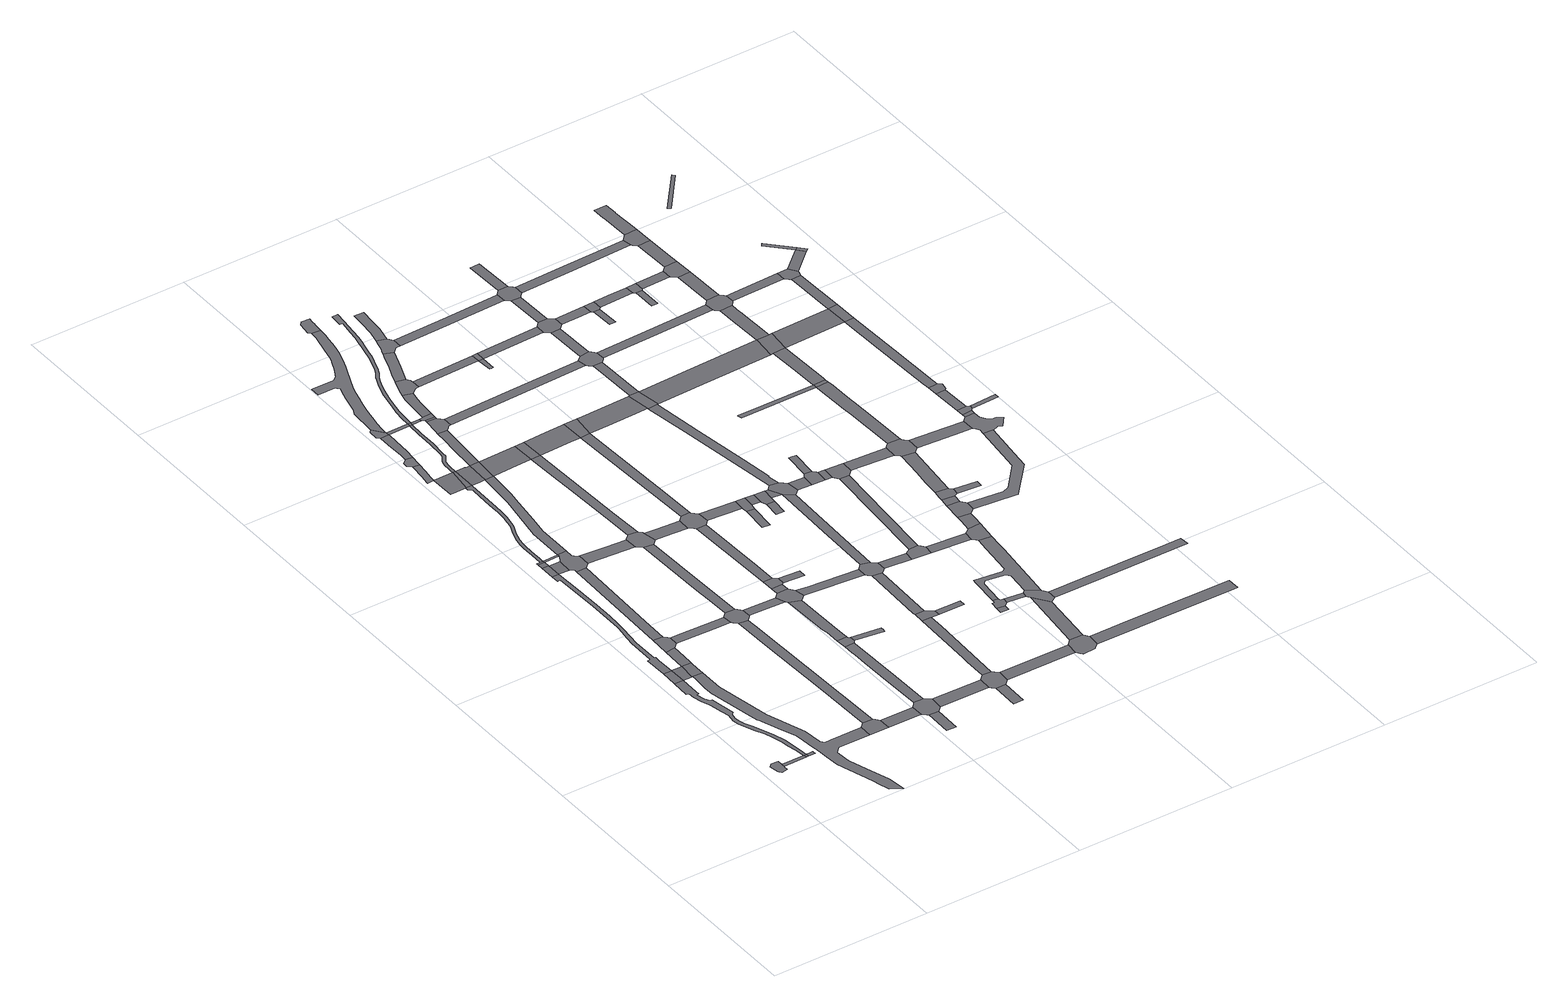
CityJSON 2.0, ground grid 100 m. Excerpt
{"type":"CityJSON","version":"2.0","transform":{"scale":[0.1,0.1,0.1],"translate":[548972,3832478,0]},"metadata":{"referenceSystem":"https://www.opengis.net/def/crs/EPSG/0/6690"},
"CityObjects":{
"road1":{"type":"Road","geometry":[{"type":"MultiSurface","lod":"1","boundaries":[[[0,1,2,3,4,5,6,7,8,9,10]]]}]},
"road2":{"type":"Road","attributes":{"RoadStructureAttribute.sectionType":"7"},"geometry":[{"type":"MultiSurface","lod":"1","boundaries":[[[8,7,11,12]]]}]},
"road3":{"type":"Road","geometry":[{"type":"MultiSurface","lod":"1","boundaries":[[[12,11,13,14]]]}]},
"road4":{"type":"Road","geometry":[{"type":"MultiSurface","lod":"1","boundaries":[[[15,16,14,13]]]}]},
"road5":{"type":"Road","attributes":{"RoadStructureAttribute.sectionType":"1"},"geometry":[{"type":"MultiSurface","lod":"1","boundaries":[[[17,18,19,20,21,22,23,24,25,26,27,28,29,30,31,32,33,34,12,14,35,36,37,38,39,40,41,42,43,44,45,46,47,48,49,50,51,52,53]]]}]},
"road6":{"type":"Road","geometry":[{"type":"MultiSurface","lod":"1","boundaries":[[[54,17,53,55]]]}]},
"road7":{"type":"Road","attributes":{"RoadStructureAttribute.sectionType":"7"},"geometry":[{"type":"MultiSurface","lod":"1","boundaries":[[[56,57,55,53,58,59,60]]]}]},
"road8":{"type":"Road","attributes":{"RoadStructureAttribute.sectionType":"1"},"geometry":[{"type":"MultiSurface","lod":"1","boundaries":[[[61,62,63,64,65,66,67,68,69,70,71,72,73,74,75,76,77,78,79,80,81,82,83,84,85,86,87,88,89,90,91,92,93,94,95]]]}]},
"road9":{"type":"Road","geometry":[{"type":"MultiSurface","lod":"1","boundaries":[[[60,59,61,95,96,97]]]}]},
"road10":{"type":"Road","attributes":{"RoadStructureAttribute.sectionType":"1"},"geometry":[{"type":"MultiSurface","lod":"1","boundaries":[[[98,99,100,101,102,60,97]]]}]},
"road11":{"type":"Road","attributes":{"RoadStructureAttribute.sectionType":"1"},"geometry":[{"type":"MultiSurface","lod":"1","boundaries":[[[103,104,105,106,107,108,109,110,111,112,113,114,115,116,54,55,117,118,119,120,121,122,123,124,125,126,127]]]}]},
"road12":{"type":"Road","geometry":[{"type":"MultiSurface","lod":"1","boundaries":[[[128,101,100,129,130,131,132,133,134,135]]]}]},
"road13":{"type":"Road","geometry":[{"type":"MultiSurface","lod":"1","boundaries":[[[136,137,138,88,87,139,140,141,142,143]]]}]},
"road14":{"type":"Road","attributes":{"RoadStructureAttribute.sectionType":"1"},"geometry":[{"type":"MultiSurface","lod":"1","boundaries":[[[144,128,135,145,146]]]}]},
"road15":{"type":"Road","geometry":[{"type":"MultiSurface","lod":"1","boundaries":[[[147,103,127,148]]]}]},
"road16":{"type":"Road","attributes":{"RoadStructureAttribute.sectionType":"1"},"geometry":[{"type":"MultiSurface","lod":"1","boundaries":[[[149,150,147,148]]]}]},
"road17":{"type":"Road","geometry":[{"type":"MultiSurface","lod":"1","boundaries":[[[151,152,153,150,149]]]}]},
"road18":{"type":"Road","attributes":{"RoadStructureAttribute.sectionType":"7"},"geometry":[{"type":"MultiSurface","lod":"1","boundaries":[[[154,155,156,148,127,157,158,159]]]}]},
"road19":{"type":"Road","attributes":{"RoadStructureAttribute.sectionType":"1"},"geometry":[{"type":"MultiSurface","lod":"1","boundaries":[[[160,161,132,131,162,163,164]]]}]},
"road20":{"type":"Road","geometry":[{"type":"MultiSurface","lod":"1","boundaries":[[[165,151,149,166,167]]]}]},
"road21":{"type":"Road","attributes":{"RoadStructureAttribute.sectionType":"1"},"geometry":[{"type":"MultiSurface","lod":"1","boundaries":[[[140,139,168,169]]]}]},
"road22":{"type":"Road","attributes":{"RoadStructureAttribute.sectionType":"1"},"geometry":[{"type":"MultiSurface","lod":"1","boundaries":[[[170,171,172,136,143,173,174,175,176]]]}]},
"road23":{"type":"Road","geometry":[{"type":"MultiSurface","lod":"1","boundaries":[[[177,178,179,180,165,167,181,159,158,182,183,184,144,146,185,186,187,188]]]}]},
"road24":{"type":"Road","attributes":{"RoadStructureAttribute.sectionType":"1"},"geometry":[{"type":"MultiSurface","lod":"1","boundaries":[[[189,190,191,192,193,194,195,196,197,198,199,200,201,202,203,204,205,206,207,208,209,210,211,212,213,214,215,216,217,218,219,220,221,222,223,224,225,226,227,152,151]]]}]},
"road25":{"type":"Road","attributes":{"RoadStructureAttribute.sectionType":"1"},"geometry":[{"type":"MultiSurface","lod":"1","boundaries":[[[228,229,230,231]]]}]},
"road26":{"type":"Road","attributes":{"RoadStructureAttribute.sectionType":"1"},"geometry":[{"type":"MultiSurface","lod":"1","boundaries":[[[232,233,234,235,236,237,238,239]]]}]},
"road27":{"type":"Road","geometry":[{"type":"MultiSurface","lod":"1","boundaries":[[[240,241,169,168,242,243,228,231,244,245,246,247,248,249,250]]]}]},
"road28":{"type":"Road","attributes":{"RoadStructureAttribute.sectionType":"7"},"geometry":[{"type":"MultiSurface","lod":"1","boundaries":[[[251,252,207,253]]]}]},
"road29":{"type":"Road","geometry":[{"type":"MultiSurface","lod":"1","boundaries":[[[254,255,256,164,163,257,258,170,176,259,260,261,262,263,264,265]]]}]},
"road30":{"type":"Road","geometry":[{"type":"MultiSurface","lod":"1","boundaries":[[[266,267,268,269,270,271,232,239,272,273]]]}]},
"road31":{"type":"Road","attributes":{"RoadStructureAttribute.sectionType":"1"},"geometry":[{"type":"MultiSurface","lod":"1","boundaries":[[[274,275,276,277,278,279,280,281,282,283,284,285,286,287,288,165,180]]]}]},
"road32":{"type":"Road","attributes":{"RoadStructureAttribute.sectionType":"1"},"geometry":[{"type":"MultiSurface","lod":"1","boundaries":[[[289,188,187,290,291,292]]]}]},
"road33":{"type":"Road","geometry":[{"type":"MultiSurface","lod":"1","boundaries":[[[253,207,206,293]]]}]},
"road34":{"type":"Road","attributes":{"RoadStructureAttribute.sectionType":"1"},"geometry":[{"type":"MultiSurface","lod":"1","boundaries":[[[294,295,296,297,298,299,300,301,302,303,304,266,273]]]}]},
"road35":{"type":"Road","attributes":{"RoadStructureAttribute.sectionType":"1"},"geometry":[{"type":"MultiSurface","lod":"1","boundaries":[[[305,306,307,308,309,310,311,312,240,250]]]}]},
"road36":{"type":"Road","geometry":[{"type":"MultiSurface","lod":"1","boundaries":[[[313,314,315,299,298,316,317,318]]]}]},
"road37":{"type":"Road","attributes":{"RoadStructureAttribute.sectionType":"1"},"geometry":[{"type":"MultiSurface","lod":"1","boundaries":[[[319,320,321,322,254,265,323,324,325]]]}]},
"road38":{"type":"Road","attributes":{"RoadStructureAttribute.sectionType":"7"},"geometry":[{"type":"MultiSurface","lod":"1","boundaries":[[[326,327,328,293,206,329,330,331,284,332]]]}]},
"road39":{"type":"Road","attributes":{"RoadStructureAttribute.sectionType":"1"},"geometry":[{"type":"MultiSurface","lod":"1","boundaries":[[[262,261,333,334,335]]]}]},
"road40":{"type":"Road","attributes":{"RoadStructureAttribute.sectionType":"1"},"geometry":[{"type":"MultiSurface","lod":"1","boundaries":[[[336,337,338,339,340,341,342,343,344,345,346,347,348,349,253,293,350,351,352,353,354,355,356,357,358,359,360,361,362,363]]]}]},
"road41":{"type":"Road","geometry":[{"type":"MultiSurface","lod":"1","boundaries":[[[364,332,284,283]]]}]},
"road42":{"type":"Road","geometry":[{"type":"MultiSurface","lod":"1","boundaries":[[[365,366,367,308,307,368,369,370]]]}]},
"road43":{"type":"Road","attributes":{"RoadStructureAttribute.sectionType":"7"},"geometry":[{"type":"MultiSurface","lod":"1","boundaries":[[[316,298,336,371]]]}]},
"road44":{"type":"Road","attributes":{"RoadStructureAttribute.sectionType":"1"},"geometry":[{"type":"MultiSurface","lod":"1","boundaries":[[[246,245,372,373]]]}]},
"road45":{"type":"Road","geometry":[{"type":"MultiSurface","lod":"1","boundaries":[[[374,375,376,292,291,319,325,377,378,379,380,381,382]]]}]},
"road46":{"type":"Road","attributes":{"RoadStructureAttribute.sectionType":"1"},"geometry":[{"type":"MultiSurface","lod":"1","boundaries":[[[383,384,385,367,366,386,387,388,389]]]}]},
"road47":{"type":"Road","attributes":{"RoadStructureAttribute.sectionType":"1"},"geometry":[{"type":"MultiSurface","lod":"1","boundaries":[[[390,391,392,393,332,364,394,395,396]]]}]},
"road48":{"type":"Road","geometry":[{"type":"MultiSurface","lod":"1","boundaries":[[[371,336,363,397]]]}]},
"road49":{"type":"Road","attributes":{"RoadStructureAttribute.sectionType":"7"},"geometry":[{"type":"MultiSurface","lod":"1","boundaries":[[[397,363,398,399]]]}]},
"road50":{"type":"Road","geometry":[{"type":"MultiSurface","lod":"1","boundaries":[[[400,401,402,370,369]]]}]},
"road51":{"type":"Road","geometry":[{"type":"MultiSurface","lod":"1","boundaries":[[[403,335,334,404,405,383,389,406,407,408]]]}]},
"road52":{"type":"Road","attributes":{"RoadStructureAttribute.sectionType":"1"},"geometry":[{"type":"MultiSurface","lod":"1","boundaries":[[[409,410,364,283,411,412,413,414,415]]]}]},
"road53":{"type":"Road","attributes":{"RoadStructureAttribute.sectionType":"1"},"geometry":[{"type":"MultiSurface","lod":"1","boundaries":[[[416,417,403,408]]]}]},
"road54":{"type":"Road","geometry":[{"type":"MultiSurface","lod":"1","boundaries":[[[418,419,420,421,422,423,424,425,426,427,428,429,430,431,432,433,434,435,436,437,313,318,438,439,440,441,442,443,444,445,446,447,448,449,450,451,452,453,454,455,456,457,458]]]}]},
"road55":{"type":"Road","attributes":{"RoadStructureAttribute.sectionType":"1"},"geometry":[{"type":"MultiSurface","lod":"1","boundaries":[[[459,460,415,461,462,463,374,382]]]}]},
"road56":{"type":"Road","attributes":{"RoadStructureAttribute.sectionType":"1"},"geometry":[{"type":"MultiSurface","lod":"1","boundaries":[[[464,465,466,467]]]}]},
"road57":{"type":"Road","geometry":[{"type":"MultiSurface","lod":"1","boundaries":[[[468,469,417,416,470,471]]]}]},
"road58":{"type":"Road","geometry":[{"type":"MultiSurface","lod":"1","boundaries":[[[472,473,390,396,474,475,476,477,478,479]]]}]},
"road59":{"type":"Road","attributes":{"RoadStructureAttribute.sectionType":"1"},"geometry":[{"type":"MultiSurface","lod":"1","boundaries":[[[480,379,378,481,482,483]]]}]},
"road60":{"type":"Road","geometry":[{"type":"MultiSurface","lod":"1","boundaries":[[[484,485,486,399,398,487,488,489]]]}]},
"road61":{"type":"Road","attributes":{"RoadStructureAttribute.sectionType":"1"},"geometry":[{"type":"MultiSurface","lod":"1","boundaries":[[[488,490,472,479,489]]]}]},
"road62":{"type":"Road","geometry":[{"type":"MultiSurface","lod":"1","boundaries":[[[491,492,493,373,372,494,495,496,464,467,497,498,499,500,501,502,503]]]}]},
"road63":{"type":"Road","attributes":{"RoadStructureAttribute.sectionType":"1"},"geometry":[{"type":"MultiSurface","lod":"1","boundaries":[[[504,505,506,507,508,485,484,509,510,511,512]]]}]},
"road64":{"type":"Road","attributes":{"RoadStructureAttribute.sectionType":"1"},"geometry":[{"type":"MultiSurface","lod":"1","boundaries":[[[513,514,469,468,515,516]]]}]},
"road65":{"type":"Road","geometry":[{"type":"MultiSurface","lod":"1","boundaries":[[[517,518,471,470]]]}]},
"road66":{"type":"Road","geometry":[{"type":"MultiSurface","lod":"1","boundaries":[[[519,409,415,460]]]}]},
"road67":{"type":"Road","attributes":{"RoadStructureAttribute.sectionType":"1"},"geometry":[{"type":"MultiSurface","lod":"1","boundaries":[[[520,521,522,491,503,523,524]]]}]},
"road68":{"type":"Road","geometry":[{"type":"MultiSurface","lod":"1","boundaries":[[[525,526,504,512,527,528,529,530,531]]]}]},
"road69":{"type":"Road","geometry":[{"type":"MultiSurface","lod":"1","boundaries":[[[532,533,534,535,536,537,538,483,482,539,540,513,516,541,542]]]}]},
"road70":{"type":"Road","attributes":{"RoadStructureAttribute.sectionType":"1"},"geometry":[{"type":"MultiSurface","lod":"1","boundaries":[[[543,544,545,546,547,548,549,550,551,552,553,554,555,556,557,558,559,560,561,562,563,371,397,564,565,566,567,568,569,570,571,572,573,574,575,576,577,578,579,580,581,582,583]]]}]},
"road71":{"type":"Road","attributes":{"RoadStructureAttribute.sectionType":"1"},"geometry":[{"type":"MultiSurface","lod":"1","boundaries":[[[584,407,406,585,586]]]}]},
"road72":{"type":"Road","attributes":{"RoadStructureAttribute.sectionType":"1"},"geometry":[{"type":"MultiSurface","lod":"1","boundaries":[[[587,588,589,590,591,525,531,592,593]]]}]},
"road73":{"type":"Road","geometry":[{"type":"MultiSurface","lod":"1","boundaries":[[[594,595,596,597,418,458,598,599,600,601,602,603]]]}]},
"road74":{"type":"Road","attributes":{"RoadStructureAttribute.sectionType":"1"},"geometry":[{"type":"MultiSurface","lod":"1","boundaries":[[[604,605,606,607,519,460,608,609,610]]]}]},
"road75":{"type":"Road","geometry":[{"type":"MultiSurface","lod":"1","boundaries":[[[611,520,524,612,613,614]]]}]},
"road76":{"type":"Road","attributes":{"RoadStructureAttribute.sectionType":"1"},"geometry":[{"type":"MultiSurface","lod":"1","boundaries":[[[615,616,610,617,536,535]]]}]},
"road77":{"type":"Road","attributes":{"RoadStructureAttribute.sectionType":"1"},"geometry":[{"type":"MultiSurface","lod":"1","boundaries":[[[500,499,618,619]]]}]},
"road78":{"type":"Road","attributes":{"RoadStructureAttribute.sectionType":"1"},"geometry":[{"type":"MultiSurface","lod":"1","boundaries":[[[542,541,620,621]]]}]},
"road79":{"type":"Road","attributes":{"RoadStructureAttribute.sectionType":"1"},"geometry":[{"type":"MultiSurface","lod":"1","boundaries":[[[622,623,611,614,624]]]}]},
"road80":{"type":"Road","geometry":[{"type":"MultiSurface","lod":"1","boundaries":[[[625,626,627,628,587,593,629,630,631,632]]]}]},
"road81":{"type":"Road","attributes":{"RoadStructureAttribute.sectionType":"1"},"geometry":[{"type":"MultiSurface","lod":"1","boundaries":[[[633,529,528,634,635]]]}]},
"road82":{"type":"Road","geometry":[{"type":"MultiSurface","lod":"1","boundaries":[[[636,637,638,639]]]}]},
"road83":{"type":"Road","geometry":[{"type":"MultiSurface","lod":"1","boundaries":[[[640,641,613,612]]]}]},
"road84":{"type":"Road","geometry":[{"type":"MultiSurface","lod":"1","boundaries":[[[642,586,585,643,644,622,624,645,646,647,648,649]]]}]},
"road85":{"type":"Road","geometry":[{"type":"MultiSurface","lod":"1","boundaries":[[[650,604,610,616]]]}]},
"road86":{"type":"Road","geometry":[{"type":"MultiSurface","lod":"1","boundaries":[[[621,620,636,639,651,652]]]}]},
"road87":{"type":"Road","attributes":{"RoadStructureAttribute.sectionType":"1"},"geometry":[{"type":"MultiSurface","lod":"1","boundaries":[[[653,654,655,625,632,656,657,658]]]}]},
"road88":{"type":"Road","attributes":{"RoadStructureAttribute.sectionType":"1"},"geometry":[{"type":"MultiSurface","lod":"1","boundaries":[[[659,660,478,477,661,662]]]}]},
"road89":{"type":"Road","attributes":{"RoadStructureAttribute.sectionType":"1"},"geometry":[{"type":"MultiSurface","lod":"1","boundaries":[[[652,651,663,664]]]}]},
"road90":{"type":"Road","geometry":[{"type":"MultiSurface","lod":"1","boundaries":[[[665,666,667,668]]]}]},
"road91":{"type":"Road","attributes":{"RoadStructureAttribute.sectionType":"1"},"geometry":[{"type":"MultiSurface","lod":"1","boundaries":[[[648,647,669,670,671]]]}]},
"road92":{"type":"Road","attributes":{"RoadStructureAttribute.sectionType":"1"},"geometry":[{"type":"MultiSurface","lod":"1","boundaries":[[[672,673,642,649,674,675]]]}]},
"road93":{"type":"Road","geometry":[{"type":"MultiSurface","lod":"1","boundaries":[[[664,663,665,668,676,677]]]}]},
"road94":{"type":"Road","geometry":[{"type":"MultiSurface","lod":"1","boundaries":[[[678,679,680,681]]]}]},
"road95":{"type":"Road","geometry":[{"type":"MultiSurface","lod":"1","boundaries":[[[682,619,618,683,684,685,686,687,688,689,690,691,692]]]}]},
"road96":{"type":"Road","geometry":[{"type":"MultiSurface","lod":"1","boundaries":[[[693,694,695,696,635]]]}]},
"road97":{"type":"Road","geometry":[{"type":"MultiSurface","lod":"1","boundaries":[[[697,698,699,678,681,700,701,702,703]]]}]},
"road98":{"type":"Road","geometry":[{"type":"MultiSurface","lod":"1","boundaries":[[[704,633,635,696]]]}]},
"road99":{"type":"Road","attributes":{"RoadStructureAttribute.sectionType":"1"},"geometry":[{"type":"MultiSurface","lod":"1","boundaries":[[[677,676,672,705]]]}]},
"road100":{"type":"Road","attributes":{"RoadStructureAttribute.sectionType":"1"},"geometry":[{"type":"MultiSurface","lod":"1","boundaries":[[[706,707,708,650,616,709,710,711,712]]]}]},
"road101":{"type":"Road","geometry":[{"type":"MultiSurface","lod":"1","boundaries":[[[713,714,715,705,672,675,716,717,718,719]]]}]},
"road102":{"type":"Road","geometry":[{"type":"MultiSurface","lod":"1","boundaries":[[[720,721,722,723,671,670,724,725]]]}]},
"road103":{"type":"Road","attributes":{"RoadStructureAttribute.sectionType":"1"},"geometry":[{"type":"MultiSurface","lod":"1","boundaries":[[[701,700,726,727]]]}]},
"road104":{"type":"Road","attributes":{"RoadStructureAttribute.sectionType":"1"},"geometry":[{"type":"MultiSurface","lod":"1","boundaries":[[[728,682,692,729]]]}]},
"road105":{"type":"Road","attributes":{"RoadStructureAttribute.sectionType":"1"},"geometry":[{"type":"MultiSurface","lod":"1","boundaries":[[[730,731,732,733,734,735,736,737,713,719]]]}]},
"road106":{"type":"Road","attributes":{"RoadStructureAttribute.sectionType":"1"},"geometry":[{"type":"MultiSurface","lod":"1","boundaries":[[[738,739,631,630,740,741]]]}]},
"road107":{"type":"Road","attributes":{"RoadStructureAttribute.sectionType":"1"},"geometry":[{"type":"MultiSurface","lod":"1","boundaries":[[[717,716,742,743]]]}]},
"road108":{"type":"Road","geometry":[{"type":"MultiSurface","lod":"1","boundaries":[[[744,727,726,728,729,745,746,747]]]}]},
"road109":{"type":"Road","attributes":{"RoadStructureAttribute.sectionType":"1"},"geometry":[{"type":"MultiSurface","lod":"1","boundaries":[[[748,749,750,751,752,753,754,755,697,703,756,757,758,759,744,747,760,761,762]]]}]},
"road110":{"type":"Road","attributes":{"RoadStructureAttribute.sectionType":"1"},"geometry":[{"type":"MultiSurface","lod":"1","boundaries":[[[763,704,696,764,765]]]}]},
"road111":{"type":"Road","attributes":{"RoadStructureAttribute.sectionType":"1"},"geometry":[{"type":"MultiSurface","lod":"1","boundaries":[[[766,723,722,767,768]]]}]},
"road112":{"type":"Road","attributes":{"RoadStructureAttribute.sectionType":"1"},"geometry":[{"type":"MultiSurface","lod":"1","boundaries":[[[725,724,769,770]]]}]},
"road113":{"type":"Road","geometry":[{"type":"MultiSurface","lod":"1","boundaries":[[[771,772,706,712,735,734,773]]]}]},
"road114":{"type":"Road","geometry":[{"type":"MultiSurface","lod":"1","boundaries":[[[774,743,742,775,776,777,778]]]}]},
"road115":{"type":"Road","attributes":{"RoadStructureAttribute.sectionType":"1"},"geometry":[{"type":"MultiSurface","lod":"1","boundaries":[[[779,772,771,780]]]}]},
"road116":{"type":"Road","geometry":[{"type":"MultiSurface","lod":"1","boundaries":[[[781,782,783,774,778]]]}]},
"road117":{"type":"Road","attributes":{"RoadStructureAttribute.sectionType":"1"},"geometry":[{"type":"MultiSurface","lod":"1","boundaries":[[[776,775,784,785]]]}]},
"road118":{"type":"Road","geometry":[{"type":"MultiSurface","lod":"1","boundaries":[[[786,787,788,789,659,662,790,791,779,780,792,793,794,795]]]}]},
"road119":{"type":"Road","geometry":[{"type":"MultiSurface","lod":"1","boundaries":[[[785,784,766,768,796,797,798,799]]]}]},
"road120":{"type":"Road","attributes":{"RoadStructureAttribute.sectionType":"1"},"geometry":[{"type":"MultiSurface","lod":"1","boundaries":[[[800,801,789,788]]]}]},
"road121":{"type":"Road","geometry":[{"type":"MultiSurface","lod":"1","boundaries":[[[802,803,804,770,769,805,748,762]]]}]},
"road122":{"type":"Road","geometry":[{"type":"MultiSurface","lod":"1","boundaries":[[[806,763,765,801,800,807,808,809,810,811,812,813]]]}]},
"road123":{"type":"Road","attributes":{"RoadStructureAttribute.sectionType":"1"},"geometry":[{"type":"MultiSurface","lod":"1","boundaries":[[[814,815,691,690,816,817,818,819,820,821,822,823,824]]]}]},
"road124":{"type":"Road","attributes":{"RoadStructureAttribute.sectionType":"1"},"geometry":[{"type":"MultiSurface","lod":"1","boundaries":[[[825,826,803,802,827,828,829]]]}]},
"road125":{"type":"Road","attributes":{"RoadStructureAttribute.sectionType":"1"},"geometry":[{"type":"MultiSurface","lod":"1","boundaries":[[[830,806,813,831]]]}]},
"road126":{"type":"Road","geometry":[{"type":"MultiSurface","lod":"1","boundaries":[[[832,825,829,833,834,835,836,837]]]}]},
"road127":{"type":"Road","geometry":[{"type":"MultiSurface","lod":"1","boundaries":[[[838,738,741,830,831,839,840,841,842,843,844,845]]]}]},
"road128":{"type":"Road","attributes":{"RoadStructureAttribute.sectionType":"1"},"geometry":[{"type":"MultiSurface","lod":"1","boundaries":[[[846,832,837,847]]]}]},
"road129":{"type":"Road","attributes":{"RoadStructureAttribute.sectionType":"1"},"geometry":[{"type":"MultiSurface","lod":"1","boundaries":[[[799,798,848,849]]]}]},
"road130":{"type":"Road","geometry":[{"type":"MultiSurface","lod":"1","boundaries":[[[850,851,846,847,852,853,854]]]}]},
"road131":{"type":"Road","attributes":{"RoadStructureAttribute.sectionType":"1"},"geometry":[{"type":"MultiSurface","lod":"1","boundaries":[[[855,856,838,845]]]}]},
"road132":{"type":"Road","attributes":{"RoadStructureAttribute.sectionType":"1"},"geometry":[{"type":"MultiSurface","lod":"1","boundaries":[[[857,810,809,858,859]]]}]},
"road133":{"type":"Road","attributes":{"RoadStructureAttribute.sectionType":"1"},"geometry":[{"type":"MultiSurface","lod":"1","boundaries":[[[860,861,862,746,745,863,864,865]]]}]},
"road134":{"type":"Road","attributes":{"RoadStructureAttribute.sectionType":"1"},"geometry":[{"type":"MultiSurface","lod":"1","boundaries":[[[866,867,771,773,868,869]]]}]},
"road135":{"type":"Road","attributes":{"RoadStructureAttribute.sectionType":"1"},"geometry":[{"type":"MultiSurface","lod":"1","boundaries":[[[870,871,872,850,854,873]]]}]},
"road136":{"type":"Road","attributes":{"RoadStructureAttribute.sectionType":"1"},"geometry":[{"type":"MultiSurface","lod":"1","boundaries":[[[874,875,876,877,878,879]]]}]},
"road137":{"type":"Road","geometry":[{"type":"MultiSurface","lod":"1","boundaries":[[[880,881,853,852]]]}]},
"road138":{"type":"Road","geometry":[{"type":"MultiSurface","lod":"1","boundaries":[[[882,883,884,885]]]}]},
"road139":{"type":"Road","geometry":[{"type":"MultiSurface","lod":"1","boundaries":[[[886,857,859,885,884,887]]]}]},
"road140":{"type":"Road","geometry":[{"type":"MultiSurface","lod":"1","boundaries":[[[888,889,890,849,848,891,892,893,870,873,894,895,896,897,898,899]]]}]},
"road141":{"type":"Road","attributes":{"RoadStructureAttribute.sectionType":"1"},"geometry":[{"type":"MultiSurface","lod":"1","boundaries":[[[900,901,795,794,902,903]]]}]},
"road142":{"type":"Road","attributes":{"RoadStructureAttribute.sectionType":"1"},"geometry":[{"type":"MultiSurface","lod":"1","boundaries":[[[904,905,906,907,908,909,910,911,878,912,913,914,888,899]]]}]},
"road143":{"type":"Road","attributes":{"RoadStructureAttribute.sectionType":"1"},"geometry":[{"type":"MultiSurface","lod":"1","boundaries":[[[915,916,886,887,917,918]]]}]},
"road144":{"type":"Road","attributes":{"RoadStructureAttribute.sectionType":"1"},"geometry":[{"type":"MultiSurface","lod":"1","boundaries":[[[919,920,921,922,835,834,923,924,925,926,927,928]]]}]},
"road145":{"type":"Road","geometry":[{"type":"MultiSurface","lod":"1","boundaries":[[[929,879,878,911]]]}]},
"road146":{"type":"Road","attributes":{"RoadStructureAttribute.sectionType":"1"},"geometry":[{"type":"MultiSurface","lod":"1","boundaries":[[[930,931,842,841,932,933]]]}]},
"road147":{"type":"Road","geometry":[{"type":"MultiSurface","lod":"1","boundaries":[[[934,935,936,937]]]}]},
"road148":{"type":"Road","attributes":{"RoadStructureAttribute.sectionType":"1"},"geometry":[{"type":"MultiSurface","lod":"1","boundaries":[[[938,896,895,939,940,941]]]}]},
"road149":{"type":"Road","attributes":{"RoadStructureAttribute.sectionType":"1"},"geometry":[{"type":"MultiSurface","lod":"1","boundaries":[[[942,943,944,945,946,879,929]]]}]},
"road150":{"type":"Road","geometry":[{"type":"MultiSurface","lod":"1","boundaries":[[[947,915,918,934,937,948]]]}]},
"road151":{"type":"Road","geometry":[{"type":"MultiSurface","lod":"1","boundaries":[[[949,950,866,869,944,943]]]}]},
"road152":{"type":"Road","attributes":{"RoadStructureAttribute.sectionType":"1"},"geometry":[{"type":"MultiSurface","lod":"1","boundaries":[[[951,947,948,952]]]}]},
"road153":{"type":"Road","attributes":{"RoadStructureAttribute.sectionType":"1"},"geometry":[{"type":"MultiSurface","lod":"1","boundaries":[[[953,954,955,956,957,958,866,950]]]}]},
"road154":{"type":"Road","geometry":[{"type":"MultiSurface","lod":"1","boundaries":[[[959,960,961,962,900,903,963,956,955,964,965,966]]]}]},
"road155":{"type":"Road","attributes":{"RoadStructureAttribute.sectionType":"1"},"geometry":[{"type":"MultiSurface","lod":"1","boundaries":[[[967,968,969,970]]]}]},
"road156":{"type":"Road","geometry":[{"type":"MultiSurface","lod":"1","boundaries":[[[971,972,973,974,975,970,969,976,941,940,977,978,919,928,979,980,981,982,983,984,985,986]]]}]},
"road157":{"type":"Road","attributes":{"RoadStructureAttribute.sectionType":"1"},"geometry":[{"type":"MultiSurface","lod":"1","boundaries":[[[987,988,989,961,960]]]}]},
"road158":{"type":"Road","geometry":[{"type":"MultiSurface","lod":"1","boundaries":[[[990,991,992,968,967,993,994,995]]]}]},
"road159":{"type":"Road","attributes":{"RoadStructureAttribute.sectionType":"1"},"geometry":[{"type":"MultiSurface","lod":"1","boundaries":[[[996,997,992,991]]]}]},
"road160":{"type":"Road","geometry":[{"type":"MultiSurface","lod":"1","boundaries":[[[998,999,1000,951,952,1001,989,988]]]}]},
"road161":{"type":"Road","attributes":{"RoadStructureAttribute.sectionType":"1"},"geometry":[{"type":"MultiSurface","lod":"1","boundaries":[[[1002,949,943,1003]]]}]},
"road162":{"type":"Road","geometry":[{"type":"MultiSurface","lod":"1","boundaries":[[[1004,1005,997,996,1006,1007]]]}]},
"road163":{"type":"Road","attributes":{"RoadStructureAttribute.sectionType":"1"},"geometry":[{"type":"MultiSurface","lod":"1","boundaries":[[[1008,1009,1010,999,998]]]}]},
"road164":{"type":"Road","geometry":[{"type":"MultiSurface","lod":"1","boundaries":[[[1011,1012,1013,930,933,1014,1010,1009]]]}]},
"road165":{"type":"Road","attributes":{"RoadStructureAttribute.sectionType":"1"},"geometry":[{"type":"MultiSurface","lod":"1","boundaries":[[[1015,995,994,1016]]]}]},
"road166":{"type":"Road","attributes":{"RoadStructureAttribute.sectionType":"1"},"geometry":[{"type":"MultiSurface","lod":"1","boundaries":[[[1017,1018,1019,1003,1020,1021,1005,1004]]]}]},
"road167":{"type":"Road","attributes":{"RoadStructureAttribute.sectionType":"1"},"geometry":[{"type":"MultiSurface","lod":"1","boundaries":[[[1022,966,965,1023]]]}]},
"road168":{"type":"Road","attributes":{"RoadStructureAttribute.sectionType":"1"},"geometry":[{"type":"MultiSurface","lod":"1","boundaries":[[[1024,1025,1026,1027,1028,1029,1030,1012,1011]]]}]},
"road169":{"type":"Road","geometry":[{"type":"MultiSurface","lod":"1","boundaries":[[[1031,1002,1003,1019]]]}]},
"road170":{"type":"Road","attributes":{"RoadStructureAttribute.sectionType":"1"},"geometry":[{"type":"MultiSurface","lod":"1","boundaries":[[[1032,1033,1002,1031]]]}]},
"road171":{"type":"Road","geometry":[{"type":"MultiSurface","lod":"1","boundaries":[[[1034,1022,1023,1035,1036,1033,1032,1037,1038,1039]]]}]},
"road172":{"type":"Road","attributes":{"RoadStructureAttribute.sectionType":"1"},"geometry":[{"type":"MultiSurface","lod":"1","boundaries":[[[1040,1041,1034,1039,1042]]]}]},
"road173":{"type":"Road","geometry":[{"type":"MultiSurface","lod":"1","boundaries":[[[1043,1044,1045,1046,1040,1047]]]}]},
"road174":{"type":"Road","attributes":{"RoadStructureAttribute.sectionType":"1"},"geometry":[{"type":"MultiSurface","lod":"1","boundaries":[[[1048,1049,1050,1051]]]}]},
"road175":{"type":"Road","geometry":[{"type":"MultiSurface","lod":"1","boundaries":[[[1047,1040,1042,1052]]]}]}
},
"vertices":[
[90,594,0],[69,575,0],[77,517,0],[84,509,0],[94,498,0],[132,504,0],[132,531,0],[133,536,0],[133,558,0],[134,567,0],[133,589,0],
[281,537,0],[277,559,0],
[295,537,0],[294,559,0],
[339,538,0],[338,559,0],
[80,1489,0],[76,1375,0],[91,1370,0],[94,1330,0],[105,1275,0],[125,1223,0],[133,1183,0],[143,1141,0],[152,1086,0],[147,1033,0],[152,996,0],[170,941,0],[193,889,0],[219,839,0],[237,782,0],[250,724,0],[258,679,0],[269,627,0],[291,585,0],[286,627,0],[281,677,0],[273,732,0],[252,809,0],[229,869,0],[203,929,0],[183,981,0],[172,1016,0],[169,1051,0],[174,1083,0],[189,1094,0],[162,1253,0],[147,1256,0],[130,1285,0],[119,1338,0],[134,1340,0],[134,1368,0],[136,1489,0],
[81,1597,0],[134,1597,0],
[187,1597,0],[136,1597,0],[187,1488,0],[189,1488,0],[202,1597,0],
[199,1489,0],[197,1462,0],[195,1426,0],[192,1368,0],[190,1315,0],[191,1309,0],[239,1062,0],[257,966,0],[259,962,0],[306,837,0],[348,727,0],[362,578,0],[363,573,0],[368,510,0],[371,475,0],[378,388,0],[451,151,0],[461,114,0],[481,46,0],[547,2,0],[533,118,0],[482,270,0],[449,376,0],[446,412,0],[439,476,0],[472,510,0],[675,507,0],[676,589,0],[476,590,0],[441,590,0],[419,612,0],[410,734,0],[326,980,0],[262,1330,0],[261,1487,0],
[260,1539,0],[262,1596,0],
[262,1606,0],[266,1718,0],[267,1759,0],[206,1750,0],[202,1598,0],
[96,2667,0],[97,2616,0],[115,2617,0],[122,2320,0],[123,2223,0],[123,2153,0],[122,2088,0],[115,2033,0],[105,1980,0],[101,1920,0],[99,1852,0],[100,1747,0],[100,1745,0],[82,1745,0],[132,1715,0],[133,1745,0],[125,1746,0],[123,1915,0],[130,1983,0],[139,2053,0],[144,2123,0],[146,2195,0],[147,2320,0],[143,2495,0],[138,2665,0],
[210,1878,0],[277,1768,0],[286,1777,0],[296,1786,0],[298,1846,0],[288,1857,0],[283,1863,0],[270,1876,0],
[708,621,0],[696,608,0],[695,607,0],[798,505,0],[799,585,0],[779,606,0],[776,609,0],[769,616,0],
[230,2628,0],[275,2052,0],[292,2629,0],
[95,2760,0],[137,2758,0],
[137,2796,0],[95,2796,0],
[134,2810,0],[116,2810,0],[94,2809,0],
[209,2754,0],[204,2755,0],[141,2758,0],[140,2665,0],[203,2661,0],[210,2754,0],
[440,1841,0],[348,1845,0],[565,1777,0],[645,1775,0],[640,1834,0],
[234,2813,0],[234,2800,0],[235,2799,0],
[1010,502,0],[1010,582,0],
[677,1744,0],[684,1480,0],[697,1002,0],[752,1214,0],[745,1437,0],[738,1679,0],[736,1738,0],
[319,2737,0],[300,2758,0],[291,2768,0],[291,2815,0],[220,2771,0],[218,2660,0],[224,2656,0],[230,2641,0],[300,2637,0],[317,2652,0],[321,2656,0],[323,2737,0],
[138,2849,0],[136,2888,0],[135,2931,0],[136,2971,0],[138,3007,0],[144,3043,0],[154,3073,0],[165,3110,0],[182,3147,0],[192,3172,0],[199,3209,0],[206,3252,0],[209,3285,0],[211,3313,0],[211,3359,0],[211,3437,0],[214,3551,0],[214,3596,0],[177,3595,0],[177,3593,0],[175,3577,0],[195,3555,0],[196,3549,0],[193,3437,0],[193,3360,0],[193,3314,0],[191,3287,0],[188,3254,0],[181,3212,0],[175,3177,0],[166,3154,0],[149,3116,0],[137,3079,0],[127,3048,0],[120,3009,0],[118,2972,0],[117,2931,0],[118,2888,0],[120,2850,0],
[1042,474,0],[1038,303,0],[1098,301,0],[1103,471,0],
[50,3915,0],[39,3806,0],[38,3798,0],[33,3748,0],[72,3750,0],[78,3799,0],[79,3802,0],[92,3910,0],
[1038,614,0],[1028,602,0],[1033,482,0],[1034,481,0],[1114,482,0],[1133,501,0],[1138,583,0],[1115,602,0],[1108,607,0],[1106,609,0],[1099,610,0],
[75,3751,0],[75,3595,0],[198,3751,0],
[672,1863,0],[663,1854,0],[651,1844,0],[656,1764,0],[666,1755,0],[746,1749,0],[757,1760,0],[766,1771,0],[764,1830,0],[753,1841,0],[743,1851,0],[733,1861,0],
[58,3993,0],[49,3985,0],[30,3969,0],[29,3969,0],[28,3939,0],[29,3937,0],[94,3926,0],[100,3989,0],
[292,2942,0],[291,3037,0],[304,3123,0],[315,3194,0],[332,3323,0],[342,3388,0],[345,3412,0],[352,3512,0],[358,3596,0],[358,3600,0],[302,3596,0],[300,3535,0],[285,3359,0],[233,3040,0],[233,2941,0],
[490,2725,0],[484,2645,0],[619,2636,0],[615,2716,0],
[216,3751,0],
[106,4048,0],[112,4222,0],[112,4228,0],[112,4230,0],[112,4232,0],[58,4226,0],[59,4157,0],[61,4061,0],[61,4043,0],[61,4033,0],[58,3997,0],
[1094,864,0],[1085,1238,0],[1085,1242,0],[1024,1240,0],[1025,1181,0],[1026,1150,0],[1028,1063,0],[1031,915,0],
[58,4322,0],[41,4304,0],[41,4245,0],[110,4251,0],[108,4251,0],[108,4254,0],
[651,2604,0],[658,2384,0],[665,2121,0],[668,2022,0],[728,2023,0],[718,2364,0],[711,2595,0],
[277,3748,0],[277,3752,0],[247,3752,0],[226,3596,0],[267,3596,0],[287,3596,0],[309,3749,0],
[831,1768,0],[994,1761,0],[973,1821,0],
[251,4233,0],[246,4142,0],[245,4029,0],[238,3928,0],[236,3903,0],[231,3896,0],[223,3886,0],[216,3876,0],[211,3867,0],[208,3858,0],[204,3847,0],[201,3824,0],[200,3792,0],[199,3769,0],[217,3769,0],[217,3791,0],[219,3822,0],[222,3844,0],[224,3852,0],[228,3860,0],[231,3866,0],[237,3875,0],[246,3885,0],[253,3897,0],[256,3926,0],[263,4029,0],[264,4141,0],[269,4233,0],
[369,3750,0],
[1092,1297,0],[1083,1312,0],[1022,1311,0],[1098,1260,0],[1100,1263,0],[1098,1297,0],
[252,4252,0],
[1447,497,0],[1454,578,0],
[648,2746,0],[640,2739,0],[618,2719,0],[712,2596,0],[743,2627,0],[726,2708,0],[726,2718,0],[708,2735,0],[707,2741,0],
[1005,1751,0],[1015,1439,0],[1020,1405,0],[1083,1321,0],[1083,1335,0],[1081,1398,0],[1074,1721,0],
[335,4087,0],[329,4016,0],[321,3925,0],[309,3752,0],[380,3920,0],[386,3999,0],[392,4082,0],
[270,4252,0],
[326,4233,0],[327,4253,0],
[1280,1237,0],[1282,1254,0],[1284,1272,0],
[1003,1851,0],[997,1758,0],[999,1756,0],[1109,1753,0],[1098,1817,0],[1073,1851,0],
[609,3757,0],[379,3750,0],[369,3600,0],[371,3600,0],[482,3604,0],[604,3607,0],[613,3608,0],
[1073,1901,0],[1002,1899,0],
[301,5226,0],[295,5176,0],[269,5057,0],[253,4990,0],[248,4967,0],[235,4938,0],[213,4890,0],[179,4825,0],[152,4806,0],[21,4807,0],[10,4807,0],[9,4747,0],[119,4746,0],[128,4736,0],[136,4729,0],[138,4726,0],[127,4688,0],[112,4634,0],[83,4519,0],[70,4493,0],[113,4298,0],[119,4349,0],[129,4411,0],[138,4460,0],[145,4495,0],[155,4538,0],[169,4592,0],[185,4646,0],[204,4700,0],[222,4744,0],[239,4784,0],[254,4819,0],[276,4872,0],[299,4934,0],[319,4999,0],[329,5042,0],[338,5082,0],[346,5134,0],[351,5167,0],[353,5193,0],[355,5221,0],
[698,2946,0],[675,3610,0],[621,3409,0],[628,3253,0],[640,2945,0],
[1477,467,0],[1474,297,0],[1534,296,0],[1538,465,0],
[1061,1978,0],[1000,1977,0],[1085,1910,0],[1085,1959,0],
[347,4209,0],[337,4117,0],[408,4097,0],[414,4104,0],[424,4114,0],[439,4114,0],[437,4175,0],[407,4205,0],
[809,2702,0],[803,2623,0],[947,2613,0],[950,2692,0],
[411,4259,0],[351,4255,0],[349,4255,0],[346,4230,0],[348,4225,0],[408,4221,0],
[348,4222,0],
[1483,610,0],[1483,609,0],[1472,597,0],[1459,485,0],[1467,477,0],[1469,475,0],[1549,476,0],[1559,486,0],[1567,495,0],[1575,575,0],[1553,596,0],[1551,598,0],[1542,606,0],
[377,4482,0],[367,4441,0],[363,4392,0],[358,4335,0],[352,4260,0],[416,4322,0],[419,4364,0],[427,4412,0],[436,4467,0],
[983,2580,0],[991,2337,0],[1057,2118,0],[1044,2579,0],
[1217,1899,0],[1221,1949,0],
[669,3759,0],
[1500,1199,0],[1488,796,0],[1487,755,0],[1557,1102,0],[1560,1197,0],
[417,4605,0],[389,4530,0],[468,4493,0],[494,4494,0],[493,4553,0],[489,4571,0],[476,4592,0],
[1067,2687,0],[1051,2703,0],[1041,2713,0],[1040,2725,0],[981,2722,0],[970,2712,0],[951,2693,0],[953,2612,0],[973,2590,0],[1073,2610,0],[1069,2684,0],
[476,5287,0],[470,5205,0],[487,5204,0],[477,5115,0],[469,5059,0],[459,5014,0],[448,4962,0],[438,4919,0],[426,4869,0],[413,4827,0],[393,4767,0],[374,4728,0],[354,4700,0],[343,4677,0],[326,4638,0],[314,4601,0],[298,4553,0],[286,4500,0],[272,4422,0],[263,4376,0],[256,4309,0],[274,4308,0],[281,4374,0],[289,4419,0],[303,4497,0],[316,4548,0],[331,4595,0],[343,4632,0],[359,4669,0],[370,4691,0],[390,4719,0],[409,4760,0],[430,4822,0],[444,4864,0],[456,4915,0],[466,4958,0],[477,5011,0],[487,5056,0],[495,5113,0],[507,5221,0],[513,5287,0],
[1172,1807,0],[1486,1718,0],[1486,1778,0],
[508,4851,0],[498,4825,0],[481,4779,0],[464,4731,0],[441,4673,0],[518,4702,0],[566,4829,0],
[314,5344,0],[296,5324,0],[294,5321,0],[286,5242,0],[356,5232,0],[360,5286,0],[361,5286,0],[362,5306,0],[363,5316,0],[366,5338,0],
[939,3768,0],[924,3767,0],[847,3765,0],[781,3763,0],[879,3616,0],[937,3618,0],[946,3618,0],
[1502,1268,0],[1609,1196,0],[1610,1236,0],[1562,1267,0],
[1031,2949,0],[1007,3621,0],[971,2948,0],
[2011,491,0],[2021,571,0],
[1292,2594,0],[1298,2667,0],
[1515,1688,0],[1502,1283,0],[1574,1680,0],
[544,4969,0],[540,4951,0],[525,4896,0],[513,4866,0],[595,4858,0],[626,4859,0],[624,4920,0],[604,4954,0],
[893,4565,0],[876,4506,0],[895,4506,0],
[1296,2556,0],[1279,2388,0],[1329,2383,0],[1345,2551,0],
[1771,1192,0],[1772,1232,0],
[1519,1810,0],[1497,1707,0],[1505,1699,0],[1585,1689,0],[1595,1698,0],[1606,1706,0],[1605,1767,0],[1577,1797,0],
[1026,3771,0],
[1349,2589,0],[1355,2663,0],
[579,5226,0],[573,5146,0],[565,5048,0],[623,5051,0],[630,5134,0],[638,5221,0],
[1336,4201,0],[904,4188,0],[858,4127,0],[1343,4141,0],
[1407,2585,0],[1412,2659,0],
[1420,2549,0],[1411,2444,0],[1461,2440,0],[1470,2545,0],
[1623,1705,0],[1776,1691,0],[1782,1751,0],
[1541,2575,0],[1528,2171,0],[1584,2051,0],[1598,2530,0],
[1473,2580,0],[1480,2654,0],
[1896,1063,0],[1893,1022,0],[1942,1018,0],[1945,1056,0],
[2054,604,0],[2014,491,0],[2031,470,0],[2042,457,0],[2042,456,0],[2121,461,0],[2121,462,0],[2130,469,0],[2154,488,0],[2161,569,0],[2136,600,0],
[901,4412,0],[913,4412,0],[926,4413,0],[925,4507,0],
[1919,1134,0],[1917,1115,0],[1901,1116,0],[1970,1076,0],[1975,1114,0],[1956,1116,0],[1951,1131,0],
[926,4566,0],
[1502,2652,0],
[1373,3781,0],[1372,3781,0],[1067,3772,0],[1134,3624,0],[1342,3630,0],[1378,3631,0],[1394,3632,0],
[1529,2682,0],[1518,2670,0],[1505,2655,0],[1632,2561,0],[1622,2641,0],[1603,2657,0],[1585,2671,0],
[1892,1751,0],[1884,1762,0],[1874,1775,0],[1815,1773,0],[1894,1680,0],[1900,1740,0],
[2085,1062,0],[2094,1098,0],
[2102,1038,0],[2172,942,0],
[1573,2748,0],[1578,2756,0],[1550,2954,0],[1500,3309,0],[1456,3633,0],[1394,3628,0],[1436,3340,0],[1492,2954,0],
[1319,4941,0],[979,4931,0],[933,4868,0],[1323,4880,0],
[1720,2556,0],[1725,2634,0],
[2111,1111,0],[2209,968,0],[2209,1028,0],[2186,1061,0],
[2170,1626,0],[2160,1541,0],[2136,1338,0],[2136,1333,0],[2115,1321,0],[1939,1344,0],[1939,1341,0],[1936,1319,0],[1967,1286,0],[1985,1303,0],[2110,1287,0],[2128,1260,0],[2234,1485,0],[2239,1532,0],[2249,1617,0],
[1328,4579,0],[930,4507,0],[1328,4519,0],
[1874,2514,0],[1902,2118,0],[1934,2510,0],
[2142,1658,0],[2148,1717,0],
[1441,3783,0],[1382,3782,0],[1465,3634,0],
[1744,2660,0],[1807,2550,0],[1812,2629,0],[1806,2637,0],[1791,2656,0],
[1372,4115,0],[1432,4113,0],
[1806,2823,0],[1783,2825,0],[1760,2827,0],
[1849,2548,0],[1854,2626,0],
[1448,4214,0],[1438,4225,0],[1428,4235,0],[1367,4229,0],[1354,4132,0],[1361,4125,0],[1441,4124,0],[1451,4134,0],[1460,4145,0],[1458,4204,0],
[1945,2520,0],[1967,2540,0],[1968,2541,0],[1973,2619,0],
[1421,4494,0],[1359,4491,0],
[2263,1747,0],[2182,1746,0],[2159,1726,0],[2152,1647,0],
[1357,4611,0],[1430,4503,0],[1440,4513,0],[1451,4522,0],[1449,4583,0],[1437,4593,0],[1427,4601,0],[1417,4610,0],
[2529,565,0],[2432,566,0],[2228,487,0],[2325,486,0],[2376,486,0],[2430,485,0],[2534,484,0],[2816,480,0],[3040,478,0],[3067,477,0],[3068,558,0],
[2196,1861,0],[2191,1820,0],[2270,1806,0],[2271,1817,0],[2275,1852,0],
[1350,4855,0],[1411,4853,0],
[2209,1984,0],[2300,1873,0],[2309,1881,0],[2315,1942,0],[2307,1953,0],[2288,1975,0],
[1347,4972,0],[1420,4863,0],[1430,4873,0],[1439,4882,0],[1438,4944,0],[1429,4953,0],[1418,4964,0],[1410,4972,0],
[2216,2044,0],[2295,2035,0],
[2238,2522,0],[2241,2602,0],
[2225,2118,0],[2219,2071,0],[2319,2045,0],[2324,2088,0],[2304,2109,0],
[1403,5230,0],[1340,5228,0],
[1643,4590,0],[1562,4526,0],[1645,4529,0],
[2976,1021,0],[2661,1024,0],[2210,1027,0],[2530,964,0],[3075,960,0],[3072,1020,0],
[2231,3806,0],[1787,3793,0],[1791,3642,0],[2216,3654,0],
[2267,2490,0],[2248,2324,0],[2236,2220,0],[2346,2479,0],
[1757,3299,0],[1754,3299,0],[1757,3285,0],[1759,3271,0],[2249,3271,0],[2248,3296,0],
[2465,2029,0],[2470,2072,0],
[1661,4375,0],[1701,4376,0],[1698,4519,0],[1658,4517,0],
[1709,4592,0],[1711,4532,0],
[2272,2632,0],[2257,2617,0],[2244,2604,0],[2240,2522,0],[2264,2497,0],[2268,2492,0],[2358,2490,0],[2378,2507,0],[2381,2589,0],[2361,2610,0],[2352,2619,0],[2352,2627,0],
[2190,4227,0],[1816,4215,0],[1799,4155,0],[2192,4167,0],
[2345,2853,0],[2341,2962,0],[2340,2978,0],[2338,3029,0],[2336,3080,0],[2334,3153,0],[2331,3231,0],[2329,3274,0],[2249,3257,0],[2258,3026,0],[2261,2961,0],
[1928,4599,0],[1807,4595,0],[1716,4532,0],[1929,4539,0],
[2748,2413,0],[2707,2083,0],[2574,1932,0],[2536,1916,0],[2572,1850,0],[2582,1849,0],[2585,1852,0],[2765,2055,0],[2785,2221,0],[2808,2406,0],
[2328,3299,0],
[2161,4963,0],[1790,4954,0],[1752,4892,0],[2169,4903,0],
[1943,4530,0],[1946,4385,0],[1986,4386,0],[1983,4530,0],
[2615,2571,0],[2609,2491,0],[2723,2483,0],[2722,2563,0],
[2327,3317,0],[2316,3658,0],[2235,3655,0],[2242,3479,0],[2248,3303,0],
[1989,4601,0],[1991,4541,0],
[2332,3809,0],[2313,3808,0],
[2176,4607,0],[2176,4547,0],
[2304,4067,0],[2304,4074,0],[2302,4140,0],[2222,4138,0],[2224,4073,0],[2224,4065,0],
[2318,4241,0],[2298,4263,0],[2217,4259,0],[2198,4237,0],[2200,4159,0],[2320,4162,0],[2328,4171,0],[2327,4232,0],
[2813,2619,0],[2752,2615,0],[2752,2591,0],[2813,2593,0],
[2860,2491,0],[2832,2518,0],[2821,2537,0],[2820,2539,0],[2814,2550,0],[2741,2581,0],[2738,2465,0],[2752,2448,0],[2816,2409,0],[2841,2419,0],[2850,2423,0],[2854,2420,0],[2869,2407,0],[2896,2439,0],[2919,2468,0],[2888,2492,0],
[2294,4401,0],[2290,4520,0],[2210,4518,0],
[2817,2665,0],[2812,2668,0],[2750,2665,0],[2821,2628,0],[2826,2632,0],[2830,2657,0],
[2803,2853,0],[2743,2850,0],
[2287,4640,0],[2205,4637,0],[2184,4615,0],[2187,4538,0],
[2709,3820,0],[2714,3670,0],
[2801,2923,0],[2741,2921,0],[2815,2864,0],[2821,2907,0],
[2285,4680,0],[2279,4881,0],[2197,4876,0],
[2276,5002,0],[2195,4999,0],[2171,4974,0],[2176,4896,0],
[3002,2665,0],[3003,2639,0],
[2799,2966,0],[2787,3316,0],[2775,3672,0],[2725,3365,0],[2739,2966,0],
[2667,4241,0],[2669,4181,0],
[2275,5025,0],[2269,5192,0],[2269,5195,0],[2267,5277,0],[2187,5275,0],[2189,5193,0],[2190,5189,0],
[2772,3823,0],
[2761,4153,0],[2700,4151,0],
[2740,4244,0],[2679,4172,0],[2690,4160,0],[2770,4181,0],[2773,4192,0],[2773,4193,0],
[2871,4359,0],[2866,4355,0],[2910,4315,0],
[2756,4511,0],[2754,4513,0],[2748,4503,0],[2742,4493,0],[2891,4377,0],
[2713,5301,0],[2522,5067,0],[2538,5054,0],[2729,5288,0],
[2930,4332,0]
]}
